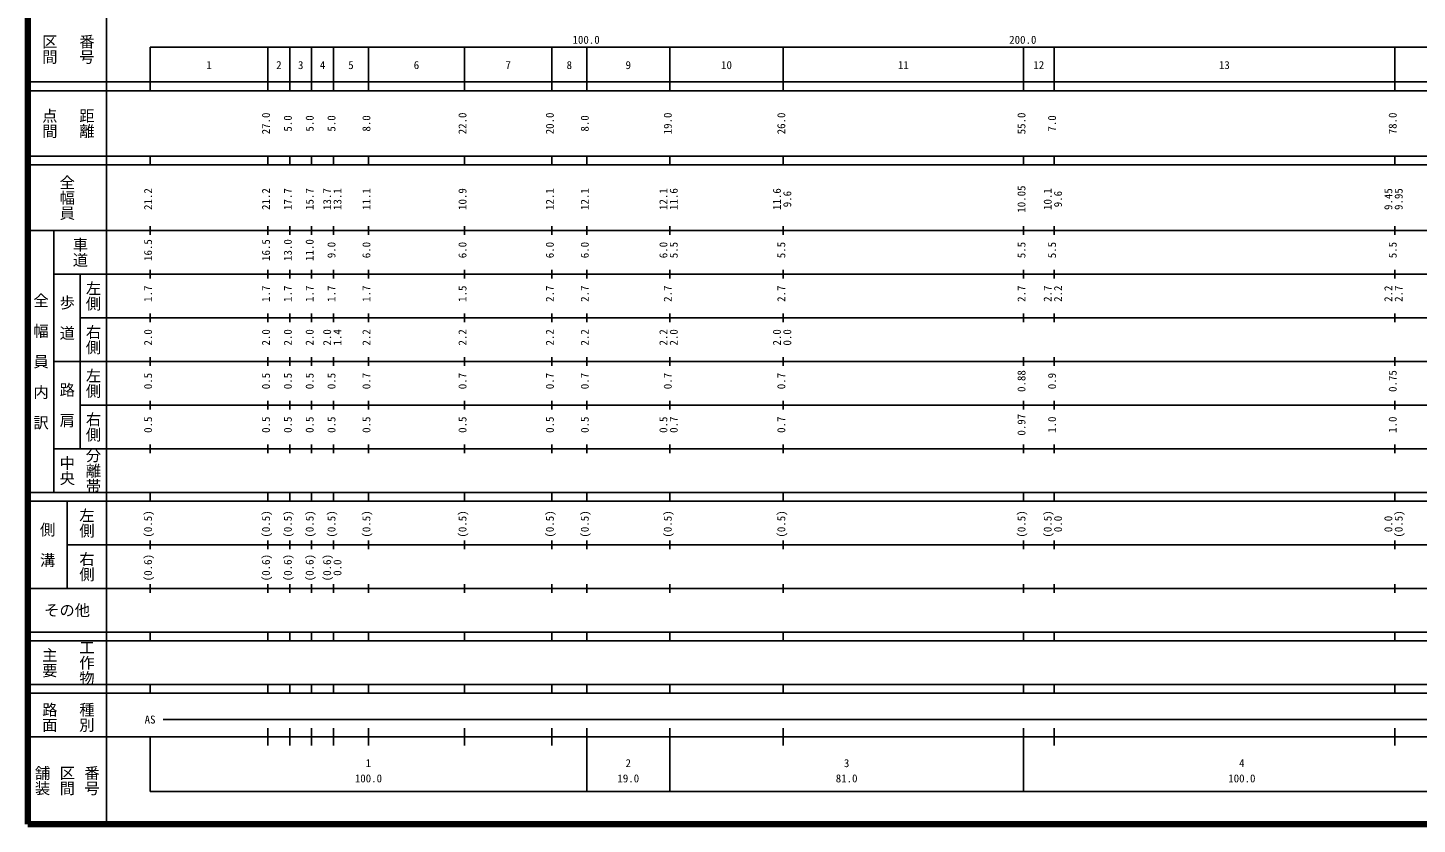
# Model space of a CAD drawing. Units: millimetres on the paper. Extents: x 40 to 680, y 20 to 380.
# Drawn here: x 40 to 358.2, y 20 to 202.4 of the extents above; entities that cross this region are included whole.
import ezdxf
from ezdxf.enums import TextEntityAlignment as Align

# ---------------------------------------------------------------- set-up
doc = ezdxf.new("R2010")
doc.units = ezdxf.units.MM
doc.layers.add('M-TTL', color=2, linetype='Continuous', lineweight=140)
doc.layers.add('M-TTL-BAND', color=7, linetype='Continuous', lineweight=25)
doc.styles.add('@ＭＳ ゴシック', font='')
doc.styles.add('ＭＳ ゴシック', font='')
doc.styles.get('@ＭＳ ゴシック').set_extended_font_data('@MS Gothic')
doc.styles.get('ＭＳ ゴシック').set_extended_font_data('MS Gothic')

msp = doc.modelspace()

# ---------------------------------------------------------------- linework, layer by layer
at = {"layer": 'M-TTL'}
for p, q in [((40, 380), (40, 20)), ((40, 20), (680, 20))]:
    msp.add_line(p, q, dxfattribs=at)
at = {"layer": 'M-TTL-BAND'}
for p, q in [((58, 370), (58, 20)), ((68, 198), (579, 198)), ((68, 198), (68, 188)), ((95, 188), (95, 198)), ((100, 188), (100, 198)), ((105, 188), (105, 198)), ((110, 188), (110, 198)), ((118, 188), (118, 198)), ((140, 188), (140, 198)), ((160, 188), (160, 198)), ((168, 188), (168, 198)), ((187, 188), (187, 198)), ((213, 188), (213, 198)), ((268, 188), (268, 198)), ((275, 188), (275, 198)), ((353, 188), (353, 198)), ((40, 190), (579, 190)), ((40, 188), (579, 188)), ((40, 173), (579, 173)), ((68, 171), (68, 173)), ((95, 171), (95, 173)), ((100, 171), (100, 173)), ((105, 171), (105, 173)), ((110, 171), (110, 173)), ((118, 171), (118, 173)), ((140, 171), (140, 173)), ((160, 171), (160, 173)), ((168, 171), (168, 173)), ((187, 171), (187, 173)), ((213, 171), (213, 173)), ((268, 171), (268, 173)), ((275, 171), (275, 173)), ((353, 171), (353, 173)), ((40, 171), (579, 171)), ((40, 156), (579, 156)), ((46, 96), (46, 156)), ((68, 155), (68, 157)), ((95, 155), (95, 157)), ((100, 155), (100, 157)), ((105, 155), (105, 157)), ((110, 155), (110, 157)), ((118, 155), (118, 157)), ((140, 155), (140, 157)), ((160, 155), (160, 157)), ((168, 155), (168, 157)), ((187, 155), (187, 157)), ((213, 155), (213, 157)), ((268, 155), (268, 157)), ((275, 155), (275, 157)), ((353, 155), (353, 157)), ((68, 145), (68, 147)), ((95, 145), (95, 147)), ((100, 145), (100, 147)), ((105, 145), (105, 147)), ((110, 145), (110, 147)), ((118, 145), (118, 147)), ((140, 145), (140, 147)), ((160, 145), (160, 147)), ((168, 145), (168, 147)), ((187, 145), (187, 147)), ((213, 145), (213, 147)), ((268, 145), (268, 147)), ((275, 145), (275, 147)), ((353, 145), (353, 147)), ((46, 146), (579, 146)), ((52, 146), (52, 106)), ((68, 135), (68, 137)), ((95, 135), (95, 137)), ((100, 135), (100, 137)), ((105, 135), (105, 137)), ((110, 135), (110, 137)), ((118, 135), (118, 137)), ((140, 135), (140, 137)), ((160, 135), (160, 137)), ((168, 135), (168, 137)), ((187, 135), (187, 137)), ((213, 135), (213, 137)), ((268, 135), (268, 137)), ((275, 135), (275, 137)), ((353, 135), (353, 137)), ((52, 136), (579, 136)), ((46, 126), (579, 126)), ((68, 125), (68, 127)), ((95, 125), (95, 127)), ((100, 125), (100, 127)), ((105, 125), (105, 127)), ((110, 125), (110, 127)), ((118, 125), (118, 127)), ((140, 125), (140, 127)), ((160, 125), (160, 127)), ((168, 125), (168, 127)), ((187, 125), (187, 127)), ((213, 125), (213, 127)), ((268, 125), (268, 127)), ((275, 125), (275, 127)), ((353, 125), (353, 127)), ((52, 116), (579, 116)), ((68, 115), (68, 117)), ((95, 115), (95, 117)), ((100, 115), (100, 117)), ((105, 115), (105, 117)), ((110, 115), (110, 117)), ((118, 115), (118, 117)), ((140, 115), (140, 117)), ((160, 115), (160, 117)), ((168, 115), (168, 117)), ((187, 115), (187, 117)), ((213, 115), (213, 117)), ((268, 115), (268, 117)), ((275, 115), (275, 117)), ((353, 115), (353, 117)), ((46, 106), (579, 106)), ((68, 105), (68, 107)), ((95, 105), (95, 107)), ((100, 105), (100, 107)), ((105, 105), (105, 107)), ((110, 105), (110, 107)), ((118, 105), (118, 107)), ((140, 105), (140, 107)), ((160, 105), (160, 107)), ((168, 105), (168, 107)), ((187, 105), (187, 107)), ((213, 105), (213, 107)), ((268, 105), (268, 107)), ((275, 105), (275, 107)), ((353, 105), (353, 107)), ((40, 96), (579, 96)), ((68, 94), (68, 96)), ((95, 94), (95, 96)), ((100, 94), (100, 96)), ((105, 94), (105, 96)), ((110, 94), (110, 96)), ((118, 94), (118, 96)), ((140, 94), (140, 96)), ((160, 94), (160, 96)), ((168, 94), (168, 96)), ((187, 94), (187, 96)), ((213, 94), (213, 96)), ((268, 94), (268, 96)), ((275, 94), (275, 96)), ((353, 94), (353, 96)), ((40, 94), (579, 94)), ((49, 94), (49, 74)), ((49, 84), (579, 84)), ((68, 83), (68, 85)), ((95, 83), (95, 85)), ((100, 83), (100, 85)), ((105, 83), (105, 85)), ((110, 83), (110, 85)), ((118, 83), (118, 85)), ((140, 83), (140, 85)), ((160, 83), (160, 85)), ((168, 83), (168, 85)), ((187, 83), (187, 85)), ((213, 83), (213, 85)), ((268, 83), (268, 85)), ((275, 83), (275, 85)), ((353, 83), (353, 85)), ((40, 74), (579, 74)), ((68, 73), (68, 75)), ((95, 73), (95, 75)), ((100, 73), (100, 75)), ((105, 73), (105, 75)), ((110, 73), (110, 75)), ((118, 73), (118, 75)), ((140, 73), (140, 75)), ((160, 73), (160, 75)), ((168, 73), (168, 75)), ((187, 73), (187, 75)), ((213, 73), (213, 75)), ((268, 73), (268, 75)), ((275, 73), (275, 75)), ((353, 73), (353, 75)), ((40, 64), (579, 64)), ((68, 62), (68, 64)), ((95, 62), (95, 64)), ((100, 62), (100, 64)), ((105, 62), (105, 64)), ((110, 62), (110, 64)), ((118, 62), (118, 64)), ((140, 62), (140, 64)), ((160, 62), (160, 64)), ((168, 62), (168, 64)), ((187, 62), (187, 64)), ((213, 62), (213, 64)), ((268, 62), (268, 64)), ((275, 62), (275, 64)), ((353, 62), (353, 64)), ((40, 62), (579, 62)), ((40, 52), (579, 52)), ((68, 50), (68, 52)), ((95, 50), (95, 52)), ((100, 50), (100, 52)), ((105, 50), (105, 52)), ((110, 50), (110, 52)), ((118, 50), (118, 52)), ((140, 50), (140, 52)), ((160, 50), (160, 52)), ((168, 50), (168, 52)), ((187, 50), (187, 52)), ((213, 50), (213, 52)), ((268, 50), (268, 52)), ((275, 50), (275, 52)), ((353, 50), (353, 52)), ((40, 50), (579, 50)), ((71, 44), (565, 44)), ((95, 38), (95, 42)), ((100, 38), (100, 42)), ((105, 38), (105, 42)), ((110, 38), (110, 42)), ((118, 38), (118, 42)), ((140, 38), (140, 42)), ((160, 38), (160, 42)), ((168, 27.5), (168, 42)), ((187, 27.5), (187, 42)), ((213, 38), (213, 42)), ((268, 27.5), (268, 42)), ((275, 38), (275, 42)), ((353, 38), (353, 42)), ((40, 40), (579, 40)), ((68, 40), (68, 27.5)), ((68, 27.5), (579, 27.5))]:
    msp.add_line(p, q, dxfattribs=at)

# ---------------------------------------------------------------- texts
at = {"layer": 'M-TTL-BAND', "style": '@ＭＳ ゴシック'}
for s, p in [('区間', (45, 197.5)), ('番号', (53.5, 197.5)), ('点間', (45, 180.5)), ('距離', (53.5, 180.5)), ('全幅員', (49, 163.5)), ('車道', (52, 151)), ('左側', (55, 141)), ('全\u3000幅\u3000員\u3000内\u3000訳', (43, 126)), ('歩\u3000道', (49, 136)), ('右側', (55, 131)), ('左側', (55, 121)), ('路\u3000肩', (49, 116)), ('右側', (55, 111)), ('分離帯', (55, 101)), ('中央', (49, 101)), ('左側', (53.5, 89)), ('側\u3000溝', (44.5, 84)), ('右側', (53.5, 79)), ('工作物', (53.5, 57)), ('主要', (45, 57)), ('路面', (45, 44.5)), ('種別', (53.5, 44.5)), ('舗装', (43.333, 30)), ('区間', (49, 30)), ('番号', (54.667, 30))]:
    msp.add_text(s, height=2.566, rotation=270, dxfattribs=at).set_placement(p, align=Align.MIDDLE_CENTER)
at = {"layer": 'M-TTL-BAND', "style": 'ＭＳ ゴシック'}
for s, p in [('100.0', (167.844, 198.195)), ('200.0', (267.844, 198.195)), ('1', (81.5, 192.405)), ('2', (97.5, 192.405)), ('3', (102.5, 192.405)), ('4', (107.5, 192.405)), ('5', (114, 192.405)), ('6', (129, 192.405)), ('7', (150, 192.405)), ('8', (164, 192.405)), ('9', (177.5, 192.405)), ('10', (200, 192.405)), ('11', (240.5, 192.405)), ('12', (271.5, 192.405)), ('13', (314, 192.405)), ('AS', (68, 42.5)), ('1', (118, 32.523)), ('2', (177.5, 32.523)), ('3', (227.5, 32.523)), ('4', (318, 32.523)), ('100.0', (118, 29.033)), ('19.0', (177.5, 29.033)), ('81.0', (227.5, 29.033)), ('100.0', (318, 29.033))]:
    msp.add_text(s, height=1.833, dxfattribs=at).set_placement(p, align=Align.BOTTOM_CENTER)
for s, p in [('27.0', (96, 180.5)), ('5.0', (101, 180.5)), ('5.0', (106, 180.5)), ('5.0', (111, 180.5)), ('8.0', (119, 180.5)), ('22.0', (141, 180.5)), ('20.0', (161, 180.5)), ('8.0', (169, 180.5)), ('19.0', (188, 180.5)), ('26.0', (214, 180.5)), ('55.0', (269, 180.5)), ('7.0', (276, 180.5)), ('78.0', (354, 180.5)), ('21.2', (69, 163.174)), ('21.2', (96, 163.174)), ('17.7', (101, 163.174)), ('15.7', (106, 163.174)), ('13.7', (110, 163.174)), ('13.1', (112.37, 163.174)), ('11.1', (119, 163.174)), ('10.9', (141, 163.174)), ('12.1', (161, 163.174)), ('12.1', (169, 163.174)), ('12.1', (187, 163.174)), ('11.6', (189.37, 163.174)), ('11.6', (213, 163.174)), ('10.05', (269, 163.174)), ('10.1', (275, 163.174)), ('9.45', (353, 163.174)), ('9.95', (355.37, 163.174)), ('9.6', (215.37, 163.174)), ('9.6', (277.37, 163.174)), ('16.5', (69, 151.5)), ('16.5', (96, 151.5)), ('13.0', (101, 151.5)), ('11.0', (106, 151.5)), ('9.0', (111, 151.5)), ('6.0', (119, 151.5)), ('6.0', (141, 151.5)), ('6.0', (161, 151.5)), ('6.0', (169, 151.5)), ('6.0', (187, 151.5)), ('5.5', (189.37, 151.5)), ('5.5', (214, 151.5)), ('5.5', (269, 151.5)), ('5.5', (276, 151.5)), ('5.5', (354, 151.5)), ('1.7', (69, 141.5)), ('1.7', (96, 141.5)), ('1.7', (101, 141.5)), ('1.7', (106, 141.5)), ('1.7', (111, 141.5)), ('1.7', (119, 141.5)), ('1.5', (141, 141.5)), ('2.7', (161, 141.5)), ('2.7', (169, 141.5)), ('2.7', (188, 141.5)), ('2.7', (214, 141.5)), ('2.7', (269, 141.5)), ('2.7', (275, 141.5)), ('2.2', (277.37, 141.5)), ('2.2', (353, 141.5)), ('2.7', (355.37, 141.5)), ('2.0', (69, 131.5)), ('2.0', (96, 131.5)), ('2.0', (101, 131.5)), ('2.0', (106, 131.5)), ('2.0', (110, 131.5)), ('1.4', (112.37, 131.5)), ('2.2', (119, 131.5)), ('2.2', (141, 131.5)), ('2.2', (161, 131.5)), ('2.2', (169, 131.5)), ('2.2', (187, 131.5)), ('2.0', (189.37, 131.5)), ('2.0', (213, 131.5)), ('0.0', (215.37, 131.5)), ('0.5', (69, 121.5)), ('0.5', (96, 121.5)), ('0.5', (101, 121.5)), ('0.5', (106, 121.5)), ('0.5', (111, 121.5)), ('0.7', (119, 121.5)), ('0.7', (141, 121.5)), ('0.7', (161, 121.5)), ('0.7', (169, 121.5)), ('0.7', (188, 121.5)), ('0.7', (214, 121.5)), ('0.88', (269, 121.5)), ('0.9', (276, 121.5)), ('0.75', (354, 121.5)), ('0.5', (69, 111.5)), ('0.5', (96, 111.5)), ('0.5', (101, 111.5)), ('0.5', (106, 111.5)), ('0.5', (111, 111.5)), ('0.5', (119, 111.5)), ('0.5', (141, 111.5)), ('0.5', (161, 111.5)), ('0.5', (169, 111.5)), ('0.5', (187, 111.5)), ('0.7', (189.37, 111.5)), ('0.7', (214, 111.5)), ('0.97', (269, 111.5)), ('1.0', (276, 111.5)), ('1.0', (354, 111.5)), ('(0.5)', (69, 88.764)), ('(0.5)', (96, 88.764)), ('(0.5)', (101, 88.764)), ('(0.5)', (106, 88.764)), ('(0.5)', (111, 88.764)), ('(0.5)', (119, 88.764)), ('(0.5)', (141, 88.764)), ('(0.5)', (161, 88.764)), ('(0.5)', (169, 88.764)), ('(0.5)', (188, 88.764)), ('(0.5)', (214, 88.764)), ('(0.5)', (269, 88.764)), ('(0.5)', (275, 88.764)), ('0.0', (277.37, 88.764)), ('0.0', (353, 88.764)), ('(0.5)', (355.37, 88.764)), ('(0.6)', (69, 78.764)), ('(0.6)', (96, 78.764)), ('(0.6)', (101, 78.764)), ('(0.6)', (106, 78.764)), ('(0.6)', (110, 78.764)), ('0.0', (112.37, 78.764))]:
    msp.add_text(s, height=1.833, rotation=90, dxfattribs=at).set_placement(p, align=Align.BOTTOM_CENTER)
msp.add_text('その他', height=2.566, dxfattribs=at).set_placement((49, 69), align=Align.MIDDLE_CENTER)

doc.saveas('drawing.dxf')
